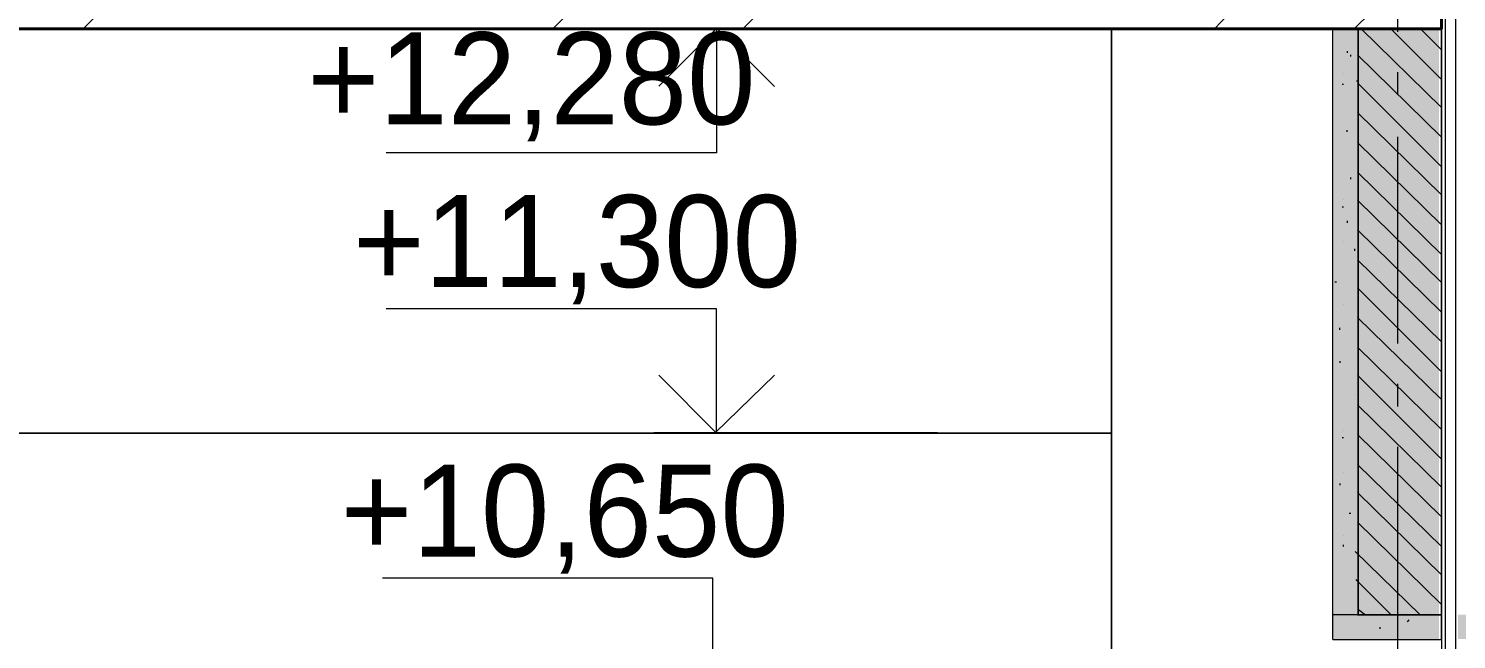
# Model space of a CAD drawing. Header units: millimetres. Extents: x -135211 to 49383, y -8033 to 228499.
# Drawn here: x -29813 to -26356, y 59456 to 60933 of the extents above; entities that cross this region are included whole.
import ezdxf

# ---------------------------------------------------------------- set-up
doc = ezdxf.new("R2010")
doc.units = ezdxf.units.MM
doc.layers.add('PDF _Геометрия', color=7, linetype='Continuous', true_color=0x1d1d1d)
doc.layers.add('PDF _Сплошная заливка', color=7, linetype='Continuous', true_color=0xffffff)
doc.layers.add('PDF _Текст', color=7, linetype='Continuous')

msp = doc.modelspace()

# ---------------------------------------------------------------- hatches: boundary and pattern name
at = {"layer": 'PDF _Сплошная заливка', "transparency": 33554559}
h = msp.add_hatch(color=256, dxfattribs=at)
h.paths.add_polyline_path([(-26398.8, 59515.9), (-26398.8, 60933), (-26595.6, 60933), (-26595.6, 59515.9)])
h.paths.add_polyline_path([(-26398.8, 57056.4), (-26595.6, 57056.4), (-26595.6, 56976), (-26398.8, 56976)])
h = msp.add_hatch(color=256, dxfattribs=at)
h.paths.add_polyline_path([(-26398.8, 59456.6), (-26398.8, 59515.1), (-26657.2, 59515.1), (-26657.2, 59456.6)])
h.paths.add_polyline_path([(-26089.8, 59456.6), (-26089.8, 59515.1), (-26352.2, 59515.1), (-26352.2, 59456.6)])

# ---------------------------------------------------------------- linework, layer by layer
at = {"layer": 'PDF _Геометрия', "color": 7, "lineweight": 9}
for points in [[(-26383.7, 62157), (-26383.7, 48543.1)], [(-26378.4, 48541.8), (-26357.4, 48541.8), (-26357.4, 62156.3)], [(-26497.8, 60925.1), (-26497.8, 61424.6)], [(-31894, 59303), (-27190.9, 59303), (-27190.9, 59954.9), (-31894, 59954.9), (-27190.9, 59954.9), (-27190.9, 60932.8), (-27190.9, 57055), (-27241.7, 57055)], [(-27190.9, 60932.8), (-31894, 60932.8)], [(-28147.3, 60933.4), (-28147.3, 60632.8), (-28947.2, 60632.8)], [(-28024.5, 60932.7), (-28143.2, 60932.7)], [(-27796.3, 60932.8), (-28024.6, 60932.8)], [(-26655.7, 59455.7), (-26655.7, 59515), (-26655.7, 60933.2), (-27193, 60933.2)], [(-26653.8, 60932.8), (-26594.3, 60932.8), (-26594.3, 59514.7), (-26653.8, 59514.7)], [(-26595.6, 59514.9), (-26392.5, 59514.9), (-26392.5, 60933), (-26392.5, 45155.4)], [(-26392.5, 60933), (-26595.6, 60933)], [(-26594.3, 59514.7), (-26594.3, 60932.8)], [(-26497.8, 60772.7), (-26497.8, 60827.7)], [(-26497.8, 60171.6), (-26497.8, 60671.1)], [(-28147.3, 59954.8), (-28147.3, 60255.4), (-28947.2, 60255.4)], [(-26497.8, 60019.2), (-26497.8, 60074.2)], [(-27998.1, 59955.3), (-28298.9, 59955.3)], [(-27989.4, 59955.3), (-28150.1, 59955.3)], [(-27612.1, 59955.2), (-27989.1, 59955.2)], [(-26497.8, 59422.3), (-26497.8, 59921.8)], [(-28156.1, 59303), (-28156.1, 59603.5), (-28955.9, 59603.5)], [(-26655.3, 59455.6), (-26392.5, 59455.6), (-26392.5, 59514.9), (-26655.3, 59514.9)]]:
    msp.add_lwpolyline(points, dxfattribs=at)
at = {"layer": 'PDF _Геометрия', "color": 7, "lineweight": 40}
msp.add_lwpolyline([(-44091.7, 60933), (-26392.5, 60933), (-26392.5, 61174.4), (-44091.7, 61174.4)], dxfattribs=at)
at = {"layer": 'PDF _Геометрия', "lineweight": 9}
for points in [[(-26604.1, 60933), (-26392.5, 61140.5)], [(-28543.1, 60933.1), (-28454.4, 61022)], [(-26942.3, 60933), (-26857.5, 61021.8)], [(-29680.4, 60932.9), (-29621.3, 60992.2)], [(-28083.8, 60932.7), (-28024.5, 60992)], [(-26392.5, 60742.5), (-26587.1, 60933)], [(-26392.5, 60810.3), (-26515, 60933)], [(-26392.5, 60882.2), (-26443.6, 60933)], [(-26392.5, 60670.6), (-26595.6, 60869.5)], [(-26392.5, 60598.6), (-26595.6, 60801.8)], [(-26392.5, 60530.8), (-26595.6, 60729.9)], [(-26392.5, 60458.9), (-26595.6, 60657.8)], [(-26392.5, 60386.9), (-26595.6, 60585.9)], [(-26392.5, 60319.2), (-26595.6, 60518.2)], [(-26392.5, 60247.2), (-26595.6, 60446.2)], [(-26392.5, 60175.3), (-26595.6, 60374.2)], [(-26392.5, 60103.3), (-26595.6, 60306.5)], [(-26392.5, 60035.6), (-26595.6, 60234.5)], [(-26392.5, 59963.6), (-26595.6, 60162.6)], [(-26392.5, 59891.7), (-26595.6, 60094.8)], [(-26392.5, 59823.9), (-26595.6, 60022.9)], [(-26392.5, 59751.9), (-26595.6, 59950.9)], [(-26392.5, 59680), (-26595.6, 59878.9)], [(-26392.5, 59612.2), (-26595.6, 59811.2)], [(-26392.5, 59540.3), (-26595.6, 59739.2)], [(-26445.1, 59515.8), (-26601.7, 59668.2)], [(-26515.3, 59515.6), (-26599.8, 59600.2)], [(-26576.7, 59514.5), (-26593.7, 59527.2)]]:
    msp.add_lwpolyline(points, dxfattribs=at)
at = {"layer": 'PDF _Геометрия', "color": 7, "lineweight": 18}
for points in [[(-28147.3, 60933.4), (-28287.2, 60793.7)], [(-28146.3, 60933.3), (-28006.9, 60793.5)], [(-28147.3, 59954.8), (-28287.2, 60094.5)], [(-28150.8, 59955.4), (-28006.9, 60095.1)]]:
    msp.add_lwpolyline(points, dxfattribs=at)
at = {"layer": 'PDF _Геометрия', "color": 252, "lineweight": 9, "true_color": 0x888888}
for points in [[(-26620.6, 60878.5), (-26620.6, 60874.3)], [(-26611.8, 60865.8), (-26611.8, 60870)], [(-26629.4, 60798.1), (-26633.3, 60798.1)], [(-26629.4, 60823.6), (-26629.4, 60823.6)], [(-26594.3, 60805.9), (-26598.2, 60805.9)], [(-26620.6, 60683.2), (-26620.6, 60687.4)], [(-26611.8, 60568.9), (-26611.8, 60573.1)], [(-26629.4, 60501.2), (-26633.3, 60501.2)], [(-26629.4, 60518.7), (-26629.4, 60518.7)], [(-26620.6, 60468), (-26620.6, 60463.7)], [(-26655.7, 60430), (-26655.7, 60434.3)], [(-26629.4, 60417.2), (-26629.4, 60417.2)], [(-26603.1, 60400.1), (-26603.1, 60395.9)], [(-26646.9, 60319.9), (-26650.9, 60319.9)], [(-26629.4, 60264.8), (-26629.4, 60264.8)], [(-26638.2, 60204.9), (-26638.2, 60209.1)], [(-26638.2, 60128.7), (-26638.2, 60124.5)], [(-26603.1, 60048.1), (-26603.1, 60048.1)], [(-26629.4, 59943.1), (-26633.3, 59943.1)], [(-26629.4, 59960), (-26629.4, 59960)], [(-26638.2, 59833.1), (-26638.2, 59828.8)], [(-26629.4, 59858.4), (-26629.4, 59858.4)], [(-26611.8, 59760.3), (-26615.8, 59760.3)], [(-26629.4, 59706), (-26629.4, 59706)], [(-26629.4, 59680), (-26629.4, 59684.2)], [(-26541.6, 59485.4), (-26541.6, 59481.2)], [(-26471.5, 59502.6), (-26475.4, 59498.3)], [(-26471.5, 59501.9), (-26471.5, 59501.9)]]:
    msp.add_lwpolyline(points, dxfattribs=at)
at = {"layer": 'PDF _Сплошная заливка', "lineweight": 5, "transparency": 33554559}
msp.add_solid([(-26653.8, 60932.8), (-26594.3, 60932.8), (-26653.8, 59514.7), (-26594.3, 59514.7)], dxfattribs=at)

# ---------------------------------------------------------------- texts
at = {"layer": 'PDF _Текст', "char_height": 222.7, "attachment_point": 4, "style": ''}
for s, insert in [('+12,280', (-29137.6, 60792.2)), ('+11,300', (-29027.6, 60398.5)), ('+10,650', (-29057.2, 59746.6))]:
    msp.add_mtext(s, dxfattribs=dict(at, insert=insert))

doc.saveas('drawing.dxf')
